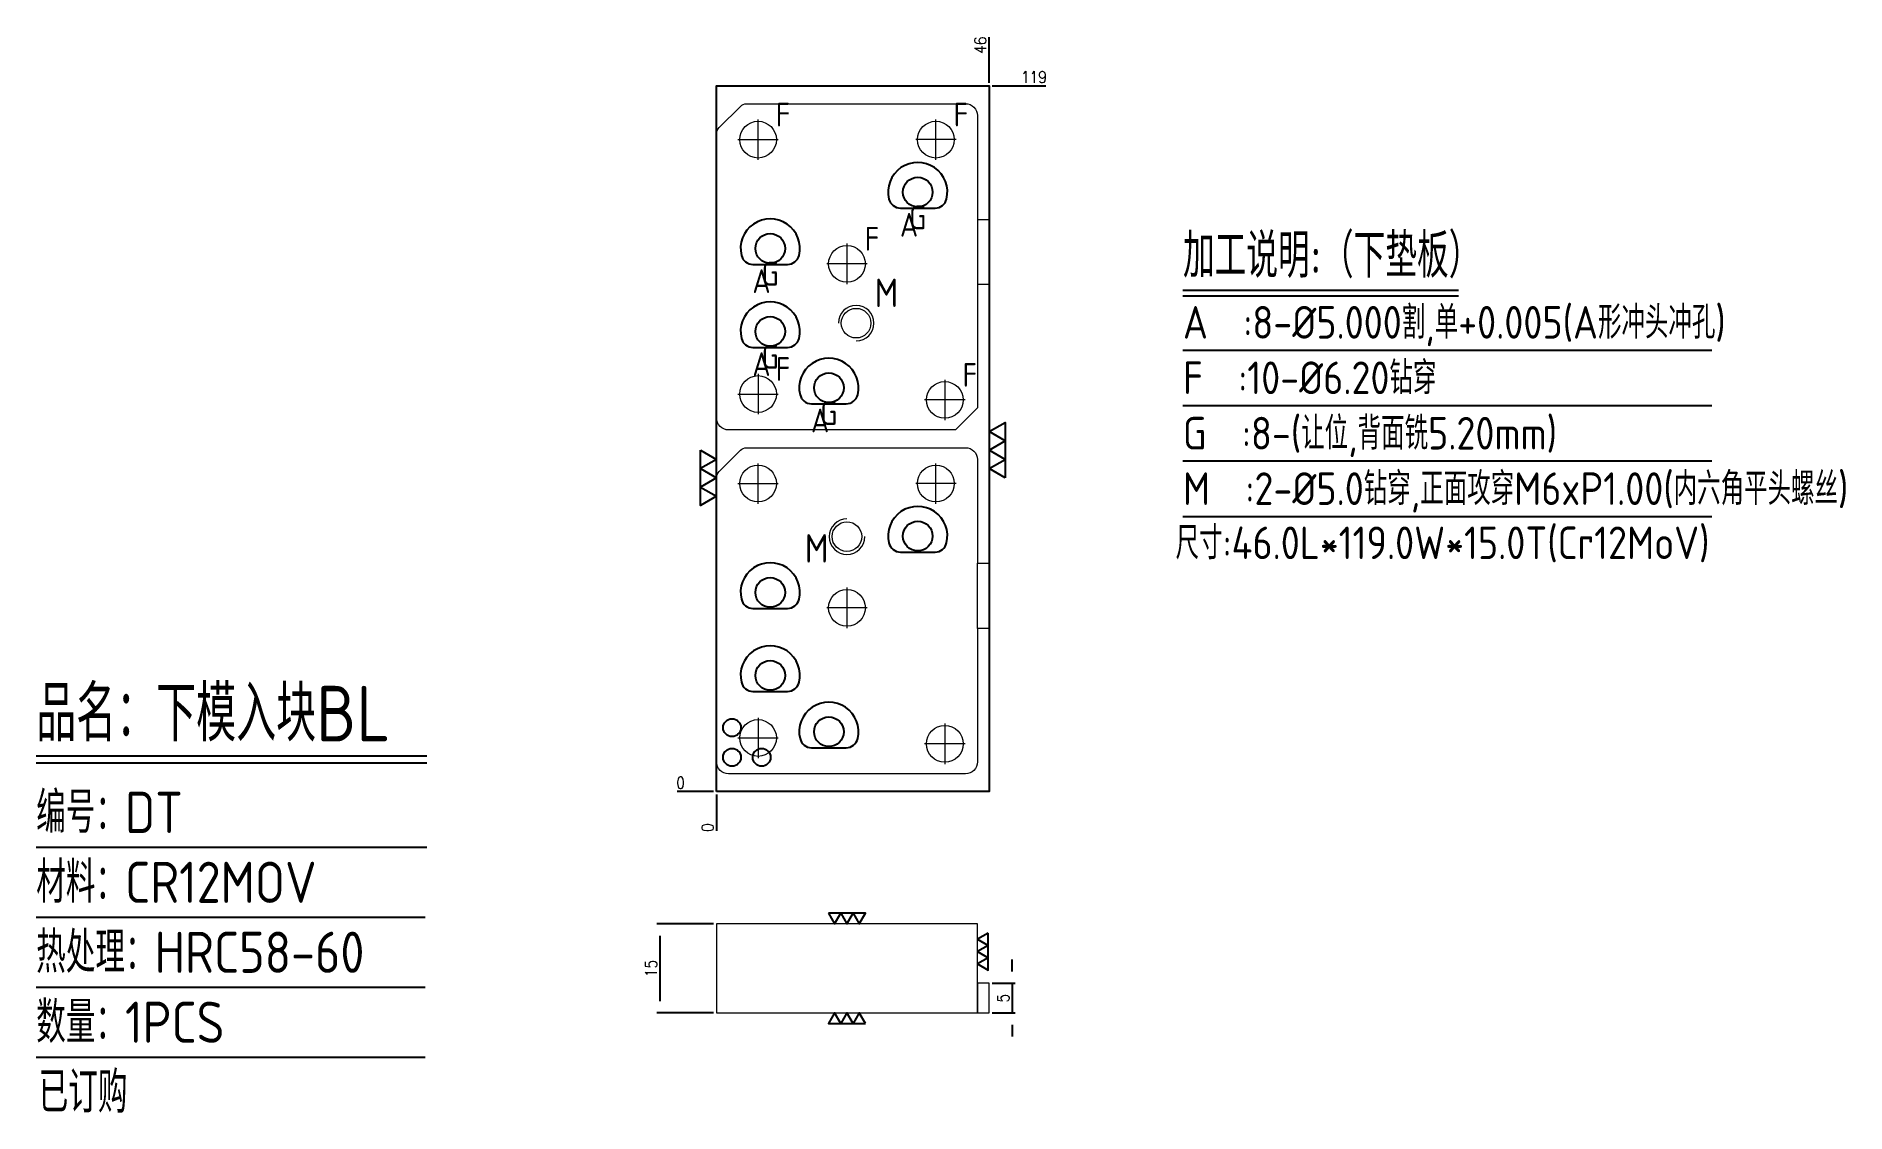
# Model space of a CAD drawing. Header units: millimetres. Extents: x 102836 to 103141, y -5211 to -5029.
import ezdxf
from ezdxf.enums import TextEntityAlignment as Align

# ---------------------------------------------------------------- set-up
doc = ezdxf.new("R2010")
doc.units = ezdxf.units.MM
for name, pattern in [('CENTER', [0]), ('DASHED', [0]), ('HIDDEN', [0])]:
    doc.linetypes.add(name, pattern=pattern)
for name, color, linetype in [('DIM', 4, 'Continuous'), ('LB_P', 2, 'Continuous'), ('PRESS', 3, 'Continuous'), ('TEXT', 4, 'Continuous')]:
    doc.layers.add(name, color=color, linetype=linetype)
doc.styles.add('gbenor', font='gbenor.shx', dxfattribs={"bigfont": 'gbcbig.shx'})
doc.styles.get("Standard").update_dxf_attribs({"font": 'txt.shx', "width": 0.85, "bigfont": 'ctxt.shx'})
doc.dimstyles.new('T-2-WX', dxfattribs={"dimtxt": 2, "dimasz": 2, "dimexe": 0.5, "dimexo": 0.5, "dimgap": 0.5, "dimtad": 1, "dimtxsty": 'Standard', "dimblk": 'OPEN30', "dimcen": 0, "dimazin": 3, "dimtfac": 1, "dimtmove": 0, "dimatfit": 3, "dimldrblk": 'OPEN30', "dimlwd": -1, "dimlwe": -1})

# ---------------------------------------------------------------- blocks, each defined once
blk = doc.blocks.new('*D7579')
at = {"layer": 'Defpoints', "color": 0}
for p in [(102996.51, -5037.76), (103001.51, -5037.76), (102950.51, -5156.76)]:
    blk.add_point(p, dxfattribs=at)
at = {"layer": 'DIM', "color": 0, "linetype": 'Continuous'}
blk.add_line((102997.01, -5037.76), (103006.06, -5037.76), dxfattribs=at)
at = {"layer": 'DIM', "color": 0, "insert": (103004.04, -5036.26), "char_height": 2, "attachment_point": 5}
blk.add_mtext('119', dxfattribs=at)
blk = doc.blocks.new('_Open30')
blk = doc.blocks.new('*D7580')
at = {"layer": 'Defpoints', "color": 0}
for p in [(102945.51, -5156.76), (102950.51, -5156.76), (102950.51, -5156.76)]:
    blk.add_point(p, dxfattribs=at)
at = {"layer": 'DIM', "color": 0, "linetype": 'Continuous'}
blk.add_line((102950.01, -5156.76), (102943.88, -5156.76), dxfattribs=at)
at = {"layer": 'DIM', "color": 0, "insert": (102944.45, -5155.26), "char_height": 2, "attachment_point": 5}
blk.add_mtext('0', dxfattribs=at)
blk = doc.blocks.new('*D7581')
at = {"layer": 'Defpoints', "color": 0}
for p in [(102950.51, -5156.76), (102950.51, -5156.76), (102950.51, -5161.76)]:
    blk.add_point(p, dxfattribs=at)
at = {"layer": 'DIM', "color": 0, "linetype": 'Continuous'}
blk.add_line((102950.51, -5157.26), (102950.51, -5163.39), dxfattribs=at)
at = {"layer": 'DIM', "color": 0, "insert": (102949.01, -5162.83), "char_height": 2, "attachment_point": 5, "rotation": 90}
blk.add_mtext('0', dxfattribs=at)
blk = doc.blocks.new('*D7582')
at = {"layer": 'Defpoints', "color": 0}
for p in [(102996.51, -5032.76), (102996.51, -5037.76), (102950.51, -5156.76)]:
    blk.add_point(p, dxfattribs=at)
at = {"layer": 'DIM', "color": 0, "linetype": 'Continuous'}
blk.add_line((102996.51, -5037.26), (102996.51, -5029.51), dxfattribs=at)
at = {"layer": 'DIM', "color": 0, "insert": (102995.01, -5030.89), "char_height": 2, "attachment_point": 5, "rotation": 90}
blk.add_mtext('46', dxfattribs=at)
blk = doc.blocks.new('*D7583')
at = {"layer": 'Defpoints', "color": 0}
for p in [(102950.51, -5179.08), (102940.96, -5194.08), (102950.51, -5194.08)]:
    blk.add_point(p, dxfattribs=at)
at = {"layer": 'DIM', "color": 0, "linetype": 'Continuous'}
for p, q in [((102950.01, -5179.08), (102940.46, -5179.08)), ((102940.96, -5181.08), (102940.96, -5192.08)), ((102950.01, -5194.08), (102940.46, -5194.08))]:
    blk.add_line(p, q, dxfattribs=at)
at = {"layer": 'DIM', "color": 0, "insert": (102939.46, -5186.58), "char_height": 2, "attachment_point": 5, "rotation": 90}
blk.add_mtext('15', dxfattribs=at)
blk = doc.blocks.new('*D7584')
at = {"layer": 'Defpoints', "color": 0}
for p in [(102996.51, -5189.08), (102996.51, -5194.08), (103000.38, -5194.08)]:
    blk.add_point(p, dxfattribs=at)
at = {"layer": 'DIM', "color": 0, "linetype": 'Continuous'}
for p, q in [((103000.38, -5187.08), (103000.38, -5185.08)), ((102997.01, -5189.08), (103000.88, -5189.08)), ((103000.38, -5189.08), (103000.38, -5194.08)), ((102997.01, -5194.08), (103000.88, -5194.08)), ((103000.38, -5196.08), (103000.38, -5198.08))]:
    blk.add_line(p, q, dxfattribs=at)
at = {"layer": 'DIM', "color": 0, "insert": (102998.88, -5191.58), "char_height": 2, "attachment_point": 5, "rotation": 90}
blk.add_mtext('5', dxfattribs=at)

msp = doc.modelspace()

# ---------------------------------------------------------------- linework, layer by layer
at = {"layer": 'DIM', "color": 4, "linetype": 'Continuous', "lineweight": 25}
for p, q in [((102835.751, -5150.714), (102901.645, -5150.714)), ((102835.751, -5151.928), (102901.645, -5151.928)), ((102835.751, -5166.154), (102901.645, -5166.154)), ((102835.751, -5177.952), (102901.359, -5177.952)), ((102835.751, -5189.749), (102901.359, -5189.749)), ((102835.751, -5201.546), (102901.359, -5201.546))]:
    msp.add_line(p, q, dxfattribs=at)
at = {"layer": 'LB_P', "color": 4, "linetype": 'CENTER', "lineweight": 15}
for p, q in [((102957.513, -5050.223), (102957.513, -5043.403)), ((102987.513, -5050.223), (102987.513, -5043.403)), ((102954.103, -5046.813), (102960.923, -5046.813)), ((102990.923, -5046.813), (102984.103, -5046.813)), ((102972.513, -5064.352), (102972.513, -5071.172)), ((102975.923, -5067.762), (102969.103, -5067.762)), ((102957.513, -5086.301), (102957.513, -5093.121)), ((102989.013, -5087.301), (102989.013, -5094.121)), ((102954.103, -5089.711), (102960.923, -5089.711)), ((102992.423, -5090.711), (102985.603, -5090.711)), ((102957.513, -5108.223), (102957.513, -5101.403)), ((102987.513, -5108.223), (102987.513, -5101.403)), ((102954.103, -5104.813), (102960.923, -5104.813)), ((102990.923, -5104.813), (102984.103, -5104.813)), ((102972.513, -5122.352), (102972.513, -5129.172)), ((102975.923, -5125.762), (102969.103, -5125.762)), ((102957.513, -5144.301), (102957.513, -5151.121)), ((102989.013, -5145.301), (102989.013, -5152.121)), ((102954.103, -5147.711), (102960.923, -5147.711)), ((102992.423, -5148.711), (102985.603, -5148.711))]:
    msp.add_line(p, q, dxfattribs=at)
at = {"layer": 'LB_P', "linetype": 'Continuous', "lineweight": 15}
for p, q in [((102994.513, -5060.262), (102994.513, -5071.262)), ((102994.513, -5129.262), (102994.513, -5118.262))]:
    msp.add_line(p, q, dxfattribs=at)
at = {"layer": 'LB_P', "color": 1, "linetype": 'Continuous', "lineweight": 15}
for points in [[(102994.513, -5060.262), (102996.513, -5060.262), (102996.513, -5071.262), (102994.513, -5071.262), (102994.513, -5092.054), (102990.806, -5095.762), (102952.513, -5095.762, -0.4142136), (102950.513, -5093.762), (102950.513, -5045.847, -0.1989124), (102950.952, -5044.787), (102954.538, -5041.201, -0.1989124), (102955.599, -5040.762), (102992.513, -5040.762, -0.4142136), (102994.513, -5042.762), (102994.513, -5060.262)], [(102994.513, -5118.262), (102996.513, -5118.262), (102996.513, -5129.262), (102994.513, -5129.262), (102994.513, -5151.762, -0.4142136), (102992.513, -5153.762), (102952.513, -5153.762, -0.4142136), (102950.513, -5151.762), (102950.513, -5103.847, -0.1989124), (102950.952, -5102.787), (102954.538, -5099.201, -0.1989124), (102955.599, -5098.762), (102992.513, -5098.762, -0.4142136), (102994.513, -5100.762), (102994.513, -5118.262)]]:
    msp.add_lwpolyline(points, format="xyb", dxfattribs=at)
at = {"layer": 'LB_P', "color": 52, "linetype": 'DASHED', "ltscale": 0.3}
for points in [[(102981.541, -5058.362), (102987.375, -5058.362, 0.346802), (102989.32, -5056.828, 1.2683437), (102979.596, -5056.828, 0.346802)], [(102956.651, -5067.862), (102962.485, -5067.862, 0.346802), (102964.43, -5066.328, 1.2683437), (102954.706, -5066.328, 0.346802)], [(102956.651, -5081.862), (102962.485, -5081.862, 0.346802), (102964.43, -5080.328, 1.2683437), (102954.706, -5080.328, 0.346802)], [(102966.541, -5091.362), (102972.375, -5091.362, 0.346802), (102974.32, -5089.828, 1.2683437), (102964.596, -5089.828, 0.346802)], [(102981.541, -5116.362), (102987.375, -5116.362, 0.346802), (102989.32, -5114.828, 1.2683437), (102979.596, -5114.828, 0.346802)], [(102956.651, -5125.862), (102962.485, -5125.862, 0.346802), (102964.43, -5124.328, 1.2683437), (102954.706, -5124.328, 0.346802)], [(102956.651, -5139.862), (102962.485, -5139.862, 0.346802), (102964.43, -5138.328, 1.2683437), (102954.706, -5138.328, 0.346802)], [(102966.541, -5149.362), (102972.375, -5149.362, 0.346802), (102974.32, -5147.828, 1.2683437), (102964.596, -5147.828, 0.346802)]]:
    msp.add_lwpolyline(points, format="xyb", close=True, dxfattribs=at)
at = {"layer": 'LB_P', "color": 2, "linetype": 'Continuous', "lineweight": 15}
msp.add_lwpolyline([(102994.513, -5179.081), (102950.513, -5179.081), (102950.513, -5194.081), (102994.513, -5194.081)], close=True, dxfattribs=at)
at = {"layer": 'LB_P', "color": 4, "linetype": 'Continuous'}
for points in [[(102969.395, -5177.281), (102970.434, -5179.081), (102971.474, -5177.281), (102972.513, -5179.081), (102973.552, -5177.281), (102974.591, -5179.081), (102975.631, -5177.281), (102969.395, -5177.281)], [(102996.313, -5180.612), (102994.513, -5181.651), (102996.313, -5182.69), (102994.513, -5183.729), (102996.313, -5184.769), (102994.513, -5185.808), (102996.313, -5186.847), (102996.313, -5180.612)], [(102975.631, -5195.881), (102974.591, -5194.081), (102973.552, -5195.881), (102972.513, -5194.081), (102971.474, -5195.881), (102970.434, -5194.081), (102969.395, -5195.881), (102975.631, -5195.881)]]:
    msp.add_lwpolyline(points, close=True, dxfattribs=at)
at = {"layer": 'LB_P', "linetype": 'Continuous', "lineweight": 15}
msp.add_lwpolyline([(102996.513, -5194.081), (102996.513, -5189.081), (102994.513, -5189.081), (102994.513, -5194.081)], close=True, dxfattribs=at)
for centre, radius in [((102957.513, -5046.813), 3.1), ((102987.513, -5046.813), 3.1), ((102972.513, -5067.762), 3.1), ((102974.056, -5077.762), 2.5), ((102957.513, -5089.711), 3.1), ((102989.013, -5090.711), 3.1), ((102957.513, -5104.813), 3.1), ((102987.513, -5104.813), 3.1), ((102972.513, -5113.762), 2.5), ((102972.513, -5125.762), 3.1), ((102957.513, -5147.711), 3.1), ((102989.013, -5148.711), 3.1)]:
    msp.add_circle(centre, radius, dxfattribs=at)
at = {"layer": 'LB_P', "color": 1}
for centre in [(102984.458, -5055.662), (102959.568, -5065.162), (102959.568, -5079.162), (102969.458, -5088.662), (102984.458, -5113.662), (102959.568, -5123.162), (102959.568, -5137.162), (102969.458, -5146.662)]:
    msp.add_circle(centre, 2.5, dxfattribs=at)
at = {"layer": 'LB_P', "linetype": 'Continuous', "lineweight": 15}
for centre, start, end in [((102974.056, -5077.762), 270, 180), ((102972.513, -5113.762), 90, 0)]:
    msp.add_arc(centre, 3, start, end, dxfattribs=at)
at = {"layer": 'PRESS', "color": 8, "linetype": 'HIDDEN'}
msp.add_lwpolyline([(102950.513, -5156.762), (102950.513, -5037.762), (102996.513, -5037.762), (102996.513, -5156.762)], close=True, dxfattribs=at)
at = {"layer": 'PRESS', "color": 4}
for points in [[(102999.213, -5103.847), (102996.513, -5102.288), (102999.213, -5100.73), (102996.513, -5099.171), (102999.213, -5097.612), (102996.513, -5096.053), (102999.213, -5094.494), (102999.213, -5103.847)], [(102947.813, -5099.171), (102950.513, -5100.73), (102947.813, -5102.288), (102950.513, -5103.847), (102947.813, -5105.406), (102950.513, -5106.965), (102947.813, -5108.524), (102947.813, -5099.171)]]:
    msp.add_lwpolyline(points, close=True, dxfattribs=at)
at = {"layer": 'TEXT', "color": 3, "linetype": 'Continuous'}
for p, q in [((103029.184, -5072.205), (103075.649, -5072.205)), ((103029.184, -5073.167), (103075.649, -5073.167)), ((103029.184, -5082.297), (103118.396, -5082.297)), ((103029.184, -5091.647), (103118.396, -5091.647)), ((103029.184, -5100.997), (103118.396, -5100.997)), ((103029.184, -5110.347), (103118.396, -5110.347))]:
    msp.add_line(p, q, dxfattribs=at)
at = {"layer": 'TEXT', "color": 4}
for centre in [(102953.126, -5145.973), (102953.126, -5150.973), (102958.126, -5150.973)]:
    msp.add_circle(centre, 1.5, dxfattribs=at)

# ---------------------------------------------------------------- texts
at = {"layer": 'DIM', "color": 3, "linetype": 'Continuous', "lineweight": 25, "style": 'gbenor'}
for s, height, p in [('品名：下模入块BL', 9.3684, (102835.751, -5148.285)), ('编号：DT', 6.9395, (102835.751, -5163.726)), ('材料：CR12MOV', 6.9395, (102835.751, -5175.523)), ('热处理：HRC58-60', 6.93954, (102835.751, -5187.32)), ('数量：1PCS', 6.9395, (102835.751, -5199.117)), ('已订购', 6.9395, (102836.173, -5210.915))]:
    msp.add_text(s, height=height, dxfattribs=at).set_placement(p)
at = {"layer": 'TEXT', "color": 4, "linetype": 'Continuous', "style": 'gbenor'}
for s, p in [('F', (102961.732, -5042.593)), ('F', (102991.732, -5042.593)), ('A', (102982.983, -5061.167)), ('G', (102984.458, -5059.931)), ('F', (102976.732, -5063.542)), ('A', (102958.093, -5070.667)), ('G', (102959.568, -5069.431)), ('G', (102959.568, -5083.431)), ('A', (102958.093, -5084.667)), ('F', (102961.732, -5085.491)), ('F', (102993.232, -5086.491)), ('G', (102969.458, -5092.931)), ('A', (102967.983, -5094.167))]:
    msp.add_text(s, height=4, dxfattribs=at).set_placement(p, align=Align.MIDDLE_CENTER)
for s, height, p in [('加工说明:（下垫板）', 7.425, (103029.184, -5070.087)), ('F  :10-%%C6.20钻穿', 5.5, (103029.184, -5089.722)), ('G  :8-(让位,背面铣5.20mm)', 5.5, (103029.184, -5099.072)), ('M  :2-%%C5.0钻穿,正面攻穿M6xP1.00(内六角平头螺丝)', 5.5, (103029.184, -5108.422)), ('尺寸:46.0L*119.0W*15.0T(Cr12MoV)', 5.5, (103027.944, -5117.555))]:
    msp.add_text(s, height=height, dxfattribs=at).set_placement(p)
at = {"layer": 'TEXT', "color": 4, "style": 'gbenor'}
for p in [(102979.175, -5072.642), (102967.393, -5115.736)]:
    msp.add_text('M', height=4.8, dxfattribs=at).set_placement(p, align=Align.MIDDLE_CENTER)
at = {"layer": 'TEXT', "color": 1, "linetype": 'Continuous', "style": 'gbenor'}
msp.add_text('A  :8-%%C5.000割,单+0.005(A形冲头冲孔)', height=5.5, dxfattribs=at).set_placement((103029.184, -5080.372))

# ---------------------------------------------------------------- dimensions: what is measured, and where the dimension line sits
at = {"layer": 'DIM', "color": 4, "linetype": 'Continuous'}
for feature_location, offset, dtype, origin, picture, middle in [((102996.513, -5037.762), (0, 5), 1, (102950.513, -5156.762), '*D7582', (102995.013, -5030.885)), ((102996.513, -5037.762), (5, 0), 0, (102950.513, -5156.762), '*D7579', (103004.037, -5036.262)), ((102950.51287828, -5156.761536414), (-5, 0), 0, (102950.51287828, -5156.761536414), '*D7580', (102944.446211613, -5155.261536414)), ((102950.51287828, -5156.761536414), (0, -5), 1, (102950.51287828, -5156.761536414), '*D7581', (102949.01287828, -5162.82820308))]:
    dim = msp.add_ordinate_dim(feature_location=feature_location, offset=offset, dtype=dtype, origin=origin, dimstyle='T-2-WX', dxfattribs=at)
    dim.commit()
    dim.dimension.update_dxf_attribs({"geometry": picture, "text_midpoint": middle})
for base, p1, p2, picture, middle in [((102940.963, -5194.081), (102950.513, -5179.081), (102950.513, -5194.081), '*D7583', (102939.463, -5186.581)), ((103000.383, -5194.081), (102996.513, -5189.081), (102996.513, -5194.081), '*D7584', (102998.883, -5191.581))]:
    dim = msp.add_linear_dim(base=base, p1=p1, p2=p2, angle=90, dimstyle='T-2-WX', dxfattribs=at)
    dim.commit()
    dim.dimension.update_dxf_attribs({"geometry": picture, "text_midpoint": middle})

doc.saveas('drawing.dxf')
